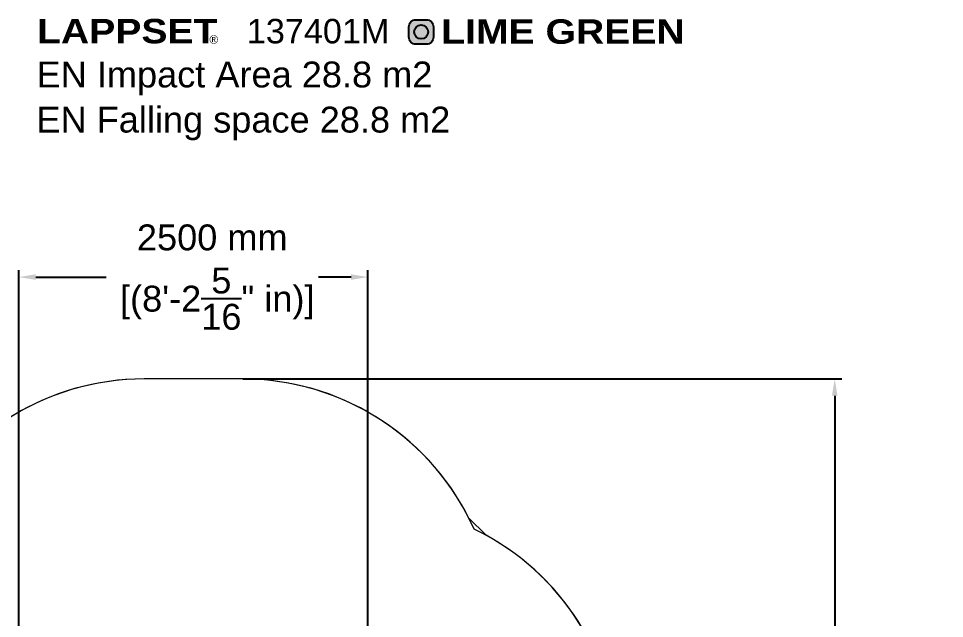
# Model space of a CAD drawing. Extents: x -5037 to 5384, y -4346 to 5633.
# Drawn here: x -1236 to 5384, y 1345 to 5633 of the extents above; entities that cross this region are included whole.
import ezdxf

# ---------------------------------------------------------------- set-up
doc = ezdxf.new("R2010")
doc.units = 0
doc.header["$LTSCALE"] = 5
doc.header["$PDMODE"] = 33
doc.header["$PDSIZE"] = 20
doc.layers.get('Defpoints').update_dxf_attribs({"linetype": 'CONTINUOUS'})
for name, color, linetype in [('Lg_area', 4, 'CONTINUOUS'), ('Lg_dim', 7, 'CONTINUOUS'), ('Lg_txt', 4, 'CONTINUOUS'), ('Lime green', 7, 'CONTINUOUS')]:
    doc.layers.add(name, color=color, linetype=linetype)
doc.styles.add('LG1', font='arial.ttf', dxfattribs={"height": 185})
doc.styles.add('LG2', font='', dxfattribs={"height": 185})
doc.styles.add('LG3', font='simplex.shx')
doc.styles.get('LG2').set_extended_font_data('Arial Black', bold=True)
doc.dimstyles.new('LG_DIM', dxfattribs={"dimtxt": 185, "dimasz": 120, "dimexe": 50, "dimexo": 1, "dimgap": 50, "dimtad": 0, "dimtih": 1, "dimtoh": 1, "dimdec": 0, "dimrnd": 10, "dimdsep": 46, "dimtxsty": 'LG1', "dimcen": 2.5, "dimclrt": 4, "dimadec": 4, "dimazin": 0, "dimtfac": 1, "dimtdec": 0, "dimtmove": 0, "dimatfit": 3, "dimfxl": 1, "dimtolj": 1, "dimtzin": 0, "dimarcsym": 0})

# ---------------------------------------------------------------- blocks, each defined once
blk = doc.blocks.new('prodnum')
at = {"layer": 'Lg_txt'}
for s, height, style, p in [('LAPPSET', 175, 'LG2', (0, 0)), ('®', 60, 'LG1', (1232.6, -2.3))]:
    blk.add_text(s, height=height, dxfattribs=dict(at, style=style)).set_placement(p)
at = {"layer": 'Lg_txt', "style": 'LG1'}
blk.add_attdef('PRODNUM', (1500, 0), '', height=175, dxfattribs=at)
blk = doc.blocks.new('*D5')
at = {"layer": 'Defpoints', "color": 0, "transparency": 16777216}
for p in [(365.8, 3056.6), (366.8, -3038.9), (4599.4, -3038.9)]:
    blk.add_point(p, dxfattribs=at)
at = {"layer": 'Lg_dim', "color": 0, "lineweight": -2, "transparency": 16777216}
for p, q in [((366.8, 3056.6), (4649.4, 3056.6)), ((4599.4, 2936.6), (4599.4, 561.6)), ((4599.4, -2918.9), (4599.4, -341.5)), ((367.8, -3038.9), (4649.4, -3038.9))]:
    blk.add_line(p, q, dxfattribs=at)
at = {"layer": 'Lg_dim', "color": 0, "transparency": 16777216}
for points in [[(4579.4, 2936.6), (4619.4, 2936.6), (4599.4, 3056.6)], [(4579.4, -2918.9), (4619.4, -2918.9), (4599.4, -3038.9)]]:
    blk.add_solid(points, dxfattribs=at)
at = {"layer": 'Lg_dim', "color": 4, "transparency": 16777216, "insert": (4599.4, 110), "char_height": 185, "attachment_point": 5, "style": 'LG1'}
blk.add_mtext('\\A1;6100 mm\\P [(20\'-0{\\H1.000000x;\\S3/16;}" in)]', dxfattribs=at)
blk = doc.blocks.new('*D6')
at = {"layer": 'Defpoints', "color": 0, "transparency": 16777216}
for p in [(1261.8, 3785.2), (-1233.2, 444.4), (1261.8, 444.4)]:
    blk.add_point(p, dxfattribs=at)
at = {"layer": 'Lg_dim', "color": 0, "lineweight": -2, "transparency": 16777216}
for p, q in [((-1233.2, 445.4), (-1233.2, 3835.2)), ((-1113.2, 3785.2), (-610.1, 3785.2)), ((1141.8, 3785.2), (908.1, 3785.2)), ((1261.8, 445.4), (1261.8, 3835.2))]:
    blk.add_line(p, q, dxfattribs=at)
at = {"layer": 'Lg_dim', "color": 0, "transparency": 16777216}
for points in [[(-1113.2, 3805.2), (-1113.2, 3765.2), (-1233.2, 3785.2)], [(1141.8, 3805.2), (1141.8, 3765.2), (1261.8, 3785.2)]]:
    blk.add_solid(points, dxfattribs=at)
at = {"layer": 'Lg_dim', "color": 4, "transparency": 16777216, "insert": (149, 3785.2), "char_height": 185, "attachment_point": 5, "style": 'LG1'}
blk.add_mtext('\\A1;2500 mm\\P [(8\'-2{\\H1.000000x;\\S5/16;}" in)]', dxfattribs=at)
blk = doc.blocks.new('Variteemalayerit')
at = {"layer": 'Lime green', "true_color": 0xb1c72c}
h = blk.add_hatch(color=62, dxfattribs=at)
h.dxf.hatch_style = 1
edge = h.paths.add_edge_path()
edge.add_line((2695.1, 136.9), (2695.1, 211.9))
edge.add_arc((2745.1, 211.9), 50, 90, 180, ccw=False)
edge.add_line((2745.1, 261.9), (2820.1, 261.9))
edge.add_arc((2820.1, 211.9), 50, 0, 90, ccw=False)
edge.add_line((2870.1, 211.9), (2870.1, 136.9))
edge.add_arc((2820.1, 136.9), 50, 270, 360, ccw=False)
edge.add_line((2820.1, 86.9), (2745.1, 86.9))
edge.add_arc((2745.1, 136.9), 50, 180, 270, ccw=False)
at = {"layer": 'Lime green'}
h = blk.add_hatch(color=250, dxfattribs=at)
h.dxf.hatch_style = 1
edge = h.paths.add_edge_path()
edge.add_arc((2782.6, 174.4), 50.2, 0, 360)
at = {"layer": 'Lime green', "color": 62, "true_color": 0xb1c72c}
blk.add_lwpolyline([(2695.1, 136.9), (2695.1, 211.9, -0.414214), (2745.1, 261.9), (2820.1, 261.9, -0.414214), (2870.1, 211.9), (2870.1, 136.9, -0.414214), (2820.1, 86.9), (2745.1, 86.9, -0.414214)], format="xyb", close=True, dxfattribs=at)
at = {"layer": 'Lime green', "color": 250}
blk.add_circle((2782.6, 174.4), 50.2, dxfattribs=at)
at = {"layer": 'Lime green', "color": 62, "true_color": 0xb1c72c, "insert": (2925.5, 265), "char_height": 175, "attachment_point": 1, "style": 'LG3'}
blk.add_mtext_dynamic_manual_height_columns('{\\fArial Black|b0|i0|c0|p34;LIME GREEN}', width=3485.885, gutter_width=12.5, heights=[-181], dxfattribs=at)

msp = doc.modelspace()

# ---------------------------------------------------------------- linework, layer by layer
at = {"layer": 'Lg_area', "linetype": 'Continuous', "lineweight": 0}
for p, q in [((365.3, 3057.4), (-337.7, 3057.4)), ((1984, 2062.7), (2106.8, 1939.9))]:
    msp.add_line(p, q, dxfattribs=at)
at = {"layer": 'Lg_area', "color": 83, "linetype": 'Continuous', "lineweight": 0}
msp.add_line((365.3, 3056.7), (-337.7, 3056.7), dxfattribs=at)
for centre, start, end in [((-337.7, 1242.7), 90, 155.93453), ((365.3, 1242.7), 24.08747, 90), ((1235.3, 348.2), 0, 64.32154)]:
    msp.add_arc(centre, 1814, start, end, dxfattribs=at)
at = {"layer": 'Lg_area', "linetype": 'Continuous', "lineweight": 0}
for centre, start, end in [((-337.7, 1243), 90, 153.13361), ((365.3, 1243), 26.85814, 90), ((1235.3, 348.5), 0, 61.2921)]:
    msp.add_arc(centre, 1814.3, start, end, dxfattribs=at)

# ---------------------------------------------------------------- block references
at = {"layer": 'Lg_txt'}
msp.add_blockref('prodnum', (-1103.8, 5455.8), dxfattribs=at).add_auto_attribs({'PRODNUM': '137401M'})
msp.add_blockref('Variteemalayerit', (-1139.9, 5362.9), dxfattribs=at)

# ---------------------------------------------------------------- texts
at = {"layer": 'Lg_txt', "style": 'LG1'}
msp.add_text('EN Impact Area 28.8 m2', height=185, dxfattribs=at).set_placement((-1106.8, 5141))
at = {"layer": 'Lg_txt', "color": 83, "style": 'LG1'}
msp.add_text('EN Falling space 28.8 m2 ', height=185, dxfattribs=at).set_placement((-1107.9, 4818.3))

# ---------------------------------------------------------------- dimensions: what is measured, and where the dimension line sits
at = {"layer": 'Lg_dim'}
dim = msp.add_linear_dim(base=(1261.8, 3785.2), p1=(-1233.2, 444.4), p2=(1261.8, 444.4), dimstyle='LG_DIM', override={"dimpost": ' mm\\X'}, dxfattribs=at)
dim.commit()
dim.dimension.update_dxf_attribs({"geometry": '*D6', "text_midpoint": (149, 3785.2), "dimtype": 160})
dim = msp.add_linear_dim(base=(4599.396, -3038.914), p1=(365.8089, 3056.5891), p2=(366.8089, -3038.914), angle=90, dimstyle='LG_DIM', override={"dimpost": ' mm\\X'}, dxfattribs=at)
dim.commit()
dim.dimension.update_dxf_attribs({"geometry": '*D5', "text_midpoint": (4599.396, 110.0486), "dimtype": 160})

doc.saveas('drawing.dxf')
